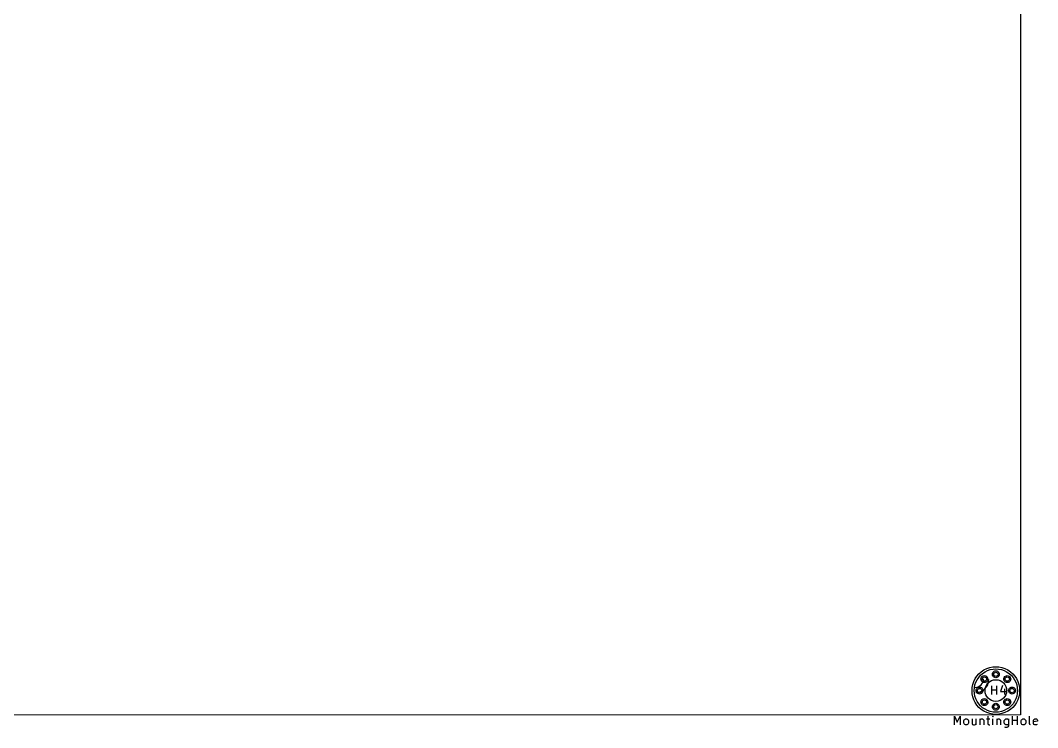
# Model space of a CAD drawing. Extents: x 0 to 235, y -164 to 2.
# Drawn here: x 117.9 to 235.5, y -163.6 to -81.9 of the extents above; entities that cross this region are included whole.
import ezdxf

# ---------------------------------------------------------------- set-up
doc = ezdxf.new("R2010")
doc.units = 0
doc.layers.get('0').update_dxf_attribs({"linetype": 'CONTINUOUS'})

msp = doc.modelspace()

# ---------------------------------------------------------------- linework, layer by layer
at = {"color": 7}
for p, q in [((233.50728, -0.208869), (233.50728, -162.111009)), ((230.900796, -157.450109), (230.900796, -157.450109)), ((230.900796, -157.450109), (230.900796, -157.450109)), ((231.050795, -157.450109), (231.050795, -157.450109)), ((231.050795, -157.450109), (231.050795, -157.450109)), ((231.050795, -157.450109), (231.050795, -157.450109)), ((231.050795, -157.450109), (231.050795, -157.450109)), ((229.574916, -157.999257), (229.574916, -157.999257)), ((229.574916, -157.999257), (229.574916, -157.999257)), ((229.724915, -157.999257), (229.724915, -157.999257)), ((229.724915, -157.999257), (229.724915, -157.999257)), ((229.724915, -157.999257), (229.724915, -157.999257)), ((229.724915, -157.999257), (229.724915, -157.999257)), ((231.42448, -158.727729), (231.18826, -159.444009)), ((232.226676, -157.999257), (232.226676, -157.999257)), ((232.226676, -157.999257), (232.226676, -157.999257)), ((232.376675, -157.999257), (232.376675, -157.999257)), ((232.376675, -157.999257), (232.376675, -157.999257)), ((232.376675, -157.999257), (232.376675, -157.999257)), ((232.376675, -157.999257), (232.376675, -157.999257)), ((229.025768, -159.325137), (229.025768, -159.325137)), ((229.025768, -159.325137), (229.025768, -159.325137)), ((229.175767, -159.325137), (229.175767, -159.325137)), ((229.175767, -159.325137), (229.175767, -159.325137)), ((229.175767, -159.325137), (229.175767, -159.325137)), ((229.175767, -159.325137), (229.175767, -159.325137)), ((230.1875, -159.776749), (230.1875, -158.775989)), ((230.1875, -159.253509), (230.759, -159.253509)), ((230.759, -159.776749), (230.759, -158.775989)), ((231.18826, -159.444009), (231.80548, -159.444009)), ((231.66324, -159.108729), (231.66324, -159.776749)), ((231.900796, -159.325137), (231.900796, -159.325137)), ((231.900796, -159.325137), (231.900796, -159.325137)), ((232.775824, -159.325137), (232.775824, -159.325137)), ((232.775824, -159.325137), (232.775824, -159.325137)), ((232.925823, -159.325137), (232.925823, -159.325137)), ((232.925823, -159.325137), (232.925823, -159.325137)), ((232.925823, -159.325137), (232.925823, -159.325137)), ((232.925823, -159.325137), (232.925823, -159.325137)), ((233.150796, -159.325137), (233.150796, -159.325137)), ((233.150796, -159.325137), (233.150796, -159.325137)), ((233.150796, -159.325137), (233.150796, -159.325137)), ((233.150796, -159.325137), (233.150796, -159.325137)), ((233.150796, -159.325137), (233.150796, -159.325137)), ((233.400803, -159.325137), (233.400803, -159.325137)), ((229.574916, -160.651017), (229.574916, -160.651017)), ((229.574916, -160.651017), (229.574916, -160.651017)), ((229.724915, -160.651017), (229.724915, -160.651017)), ((229.724915, -160.651017), (229.724915, -160.651017)), ((229.724915, -160.651017), (229.724915, -160.651017)), ((229.724915, -160.651017), (229.724915, -160.651017)), ((232.226676, -160.651017), (232.226676, -160.651017)), ((232.226676, -160.651017), (232.226676, -160.651017)), ((232.376675, -160.651017), (232.376675, -160.651017)), ((232.376675, -160.651017), (232.376675, -160.651017)), ((232.376675, -160.651017), (232.376675, -160.651017)), ((232.376675, -160.651017), (232.376675, -160.651017)), ((233.50728, -162.111009), (2.20726, -162.210069)), ((230.900796, -161.200165), (230.900796, -161.200165)), ((230.900796, -161.200165), (230.900796, -161.200165)), ((231.050795, -161.200165), (231.050795, -161.200165)), ((231.050795, -161.200165), (231.050795, -161.200165)), ((231.050795, -161.200165), (231.050795, -161.200165)), ((231.050795, -161.200165), (231.050795, -161.200165)), ((225.86442, -163.276869), (225.86442, -162.276109)), ((225.86442, -162.276109), (226.19716, -162.989849)), ((226.19716, -162.989849), (226.5299, -162.276109)), ((226.5299, -162.276109), (226.5299, -163.276869)), ((226.95916, -162.799349), (227.00742, -162.705369)), ((226.95916, -163.086369), (226.95916, -162.799349)), ((227.00742, -163.180349), (226.95916, -163.086369)), ((227.00742, -162.705369), (227.05314, -162.657109)), ((227.05314, -163.228609), (227.00742, -163.180349)), ((227.05314, -162.657109), (227.14966, -162.608849)), ((227.14966, -163.276869), (227.05314, -163.228609)), ((227.14966, -162.608849), (227.2919, -162.608849)), ((227.2919, -163.276869), (227.14966, -163.276869)), ((227.2919, -162.608849), (227.38842, -162.657109)), ((227.38842, -163.228609), (227.2919, -163.276869)), ((227.38842, -162.657109), (227.43414, -162.705369)), ((227.43414, -163.180349), (227.38842, -163.228609)), ((227.43414, -162.705369), (227.4824, -162.799349)), ((227.4824, -163.086369), (227.43414, -163.180349)), ((227.4824, -162.799349), (227.4824, -163.086369)), ((227.91166, -162.608849), (227.91166, -163.132089)), ((227.91166, -163.132089), (227.95992, -163.228609)), ((227.95992, -163.228609), (228.0539, -163.276869)), ((228.0539, -163.276869), (228.19614, -163.276869)), ((228.19614, -163.276869), (228.29266, -163.228609)), ((228.29266, -163.228609), (228.34092, -163.180349)), ((228.34092, -162.608849), (228.34092, -163.276869)), ((228.8159, -162.608849), (228.8159, -163.276869)), ((228.8159, -162.705369), (228.86416, -162.657109)), ((228.86416, -162.657109), (228.95814, -162.608849)), ((228.95814, -162.608849), (229.10292, -162.608849)), ((229.10292, -162.608849), (229.1969, -162.657109)), ((229.1969, -162.657109), (229.24516, -162.753629)), ((229.24516, -162.753629), (229.24516, -163.276869)), ((229.5779, -162.608849), (229.9589, -162.608849)), ((229.72014, -162.276109), (229.72014, -163.132089)), ((229.72014, -163.132089), (229.7684, -163.228609)), ((229.7684, -163.228609), (229.86492, -163.276869)), ((229.86492, -163.276869), (229.9589, -163.276869)), ((230.29164, -162.276109), (230.24592, -162.324369)), ((230.24592, -162.324369), (230.29164, -162.372629)), ((230.3399, -162.324369), (230.29164, -162.276109)), ((230.29164, -162.276109), (230.29164, -162.372629)), ((230.29164, -162.372629), (230.3399, -162.324369)), ((230.29164, -163.276869), (230.29164, -162.608849)), ((230.76916, -162.608849), (230.76916, -163.276869)), ((230.76916, -162.705369), (230.81742, -162.657109)), ((230.81742, -162.657109), (230.9114, -162.608849)), ((230.9114, -162.608849), (231.05364, -162.608849)), ((231.05364, -162.608849), (231.15016, -162.657109)), ((231.15016, -162.657109), (231.19842, -162.753629)), ((231.19842, -162.753629), (231.19842, -163.276869)), ((231.62514, -162.799349), (231.6734, -162.705369)), ((231.62514, -163.086369), (231.62514, -162.799349)), ((231.6734, -163.180349), (231.62514, -163.086369)), ((231.6734, -162.705369), (231.72166, -162.657109)), ((231.72166, -163.228609), (231.6734, -163.180349)), ((231.72166, -162.657109), (231.81564, -162.608849)), ((231.81564, -163.276869), (231.72166, -163.228609)), ((231.81564, -162.608849), (232.00614, -162.608849)), ((232.00614, -163.276869), (231.81564, -163.276869)), ((232.00614, -162.608849), (232.10266, -162.657109)), ((232.10266, -163.228609), (232.00614, -163.276869)), ((232.10266, -163.419109), (232.0544, -163.513089)), ((232.10266, -162.608849), (232.10266, -163.419109)), ((232.57764, -163.276869), (232.57764, -162.276109)), ((232.57764, -162.753629), (233.14914, -162.753629)), ((233.14914, -163.276869), (233.14914, -162.276109)), ((233.5784, -162.799349), (233.62666, -162.705369)), ((233.5784, -163.086369), (233.5784, -162.799349)), ((233.62666, -163.180349), (233.5784, -163.086369)), ((233.62666, -162.705369), (233.67238, -162.657109)), ((233.67238, -163.228609), (233.62666, -163.180349)), ((233.67238, -162.657109), (233.7689, -162.608849)), ((233.7689, -163.276869), (233.67238, -163.228609)), ((233.7689, -162.608849), (233.91114, -162.608849)), ((233.91114, -163.276869), (233.7689, -163.276869)), ((233.91114, -162.608849), (234.00766, -162.657109)), ((234.00766, -163.228609), (233.91114, -163.276869)), ((234.00766, -162.657109), (234.05338, -162.705369)), ((234.05338, -163.180349), (234.00766, -163.228609)), ((234.05338, -162.705369), (234.10164, -162.799349)), ((234.10164, -163.086369), (234.05338, -163.180349)), ((234.10164, -162.799349), (234.10164, -163.086369)), ((234.5309, -163.132089), (234.5309, -162.276109)), ((234.57916, -163.228609), (234.5309, -163.132089)), ((234.67314, -163.276869), (234.57916, -163.228609)), ((235.00588, -162.753629), (235.05414, -162.657109)), ((235.00588, -163.132089), (235.00588, -162.753629)), ((235.4834, -162.847609), (235.00588, -162.944129)), ((235.05414, -163.228609), (235.00588, -163.132089)), ((235.05414, -162.657109), (235.15066, -162.608849)), ((235.15066, -163.276869), (235.05414, -163.228609)), ((235.15066, -162.608849), (235.34116, -162.608849)), ((235.34116, -163.276869), (235.15066, -163.276869)), ((235.34116, -162.608849), (235.43514, -162.657109)), ((235.43514, -163.228609), (235.34116, -163.276869)), ((235.43514, -162.657109), (235.4834, -162.753629)), ((235.4834, -162.753629), (235.4834, -162.847609)), ((231.76738, -163.609609), (231.6734, -163.561349)), ((231.91216, -163.609609), (231.76738, -163.609609)), ((232.00614, -163.561349), (231.91216, -163.609609)), ((232.0544, -163.513089), (232.00614, -163.561349))]:
    msp.add_line(p, q, dxfattribs=at)
for points in [[(227.900789, -159.325137), (227.900789, -158.342654), (228.424937, -157.434803), (229.275792, -156.943561)], [(228.150796, -159.325137), (228.150796, -158.431973), (228.627293, -157.606656), (229.400796, -157.160074)], [(228.150796, -159.325137), (228.150796, -158.431973), (228.627293, -157.606656), (229.400796, -157.160074)], [(228.150796, -159.325137), (228.150796, -158.431973), (228.627293, -157.606656), (229.400796, -157.160074)], [(228.150796, -159.325137), (228.150796, -158.431973), (228.627293, -157.606656), (229.400796, -157.160074)], [(228.150796, -159.325137), (228.150796, -158.431973), (228.627293, -157.606656), (229.400796, -157.160074)], [(229.275792, -156.943561), (230.126648, -156.45232), (231.174944, -156.45232), (232.0258, -156.943561)], [(229.400796, -157.160074), (230.174299, -156.713492), (231.127293, -156.713492), (231.900796, -157.160074)], [(229.400796, -157.160074), (230.174299, -156.713492), (231.127293, -156.713492), (231.900796, -157.160074)], [(229.400796, -157.160074), (230.174299, -156.713492), (231.127293, -156.713492), (231.900796, -157.160074)], [(229.400796, -157.160074), (230.174299, -156.713492), (231.127293, -156.713492), (231.900796, -157.160074)], [(229.400796, -157.160074), (230.174299, -156.713492), (231.127293, -156.713492), (231.900796, -157.160074)], [(230.250797, -157.450109), (230.250797, -157.307203), (230.327036, -157.175153), (230.450796, -157.1037)], [(230.250797, -157.450109), (230.250797, -157.307203), (230.327036, -157.175153), (230.450796, -157.1037)], [(230.250797, -157.450109), (230.250797, -157.307203), (230.327036, -157.175153), (230.450796, -157.1037)], [(230.250797, -157.450109), (230.250797, -157.307203), (230.327036, -157.175153), (230.450796, -157.1037)], [(230.450796, -157.796519), (230.327036, -157.725066), (230.250797, -157.593015), (230.250797, -157.450109)], [(230.450796, -157.796519), (230.327036, -157.725066), (230.250797, -157.593015), (230.250797, -157.450109)], [(230.450796, -157.796519), (230.327036, -157.725066), (230.250797, -157.593015), (230.250797, -157.450109)], [(230.450796, -157.796519), (230.327036, -157.725066), (230.250797, -157.593015), (230.250797, -157.450109)], [(230.400796, -157.450109), (230.400796, -157.360793), (230.448446, -157.278261), (230.525796, -157.233603)], [(230.400796, -157.450109), (230.400796, -157.360793), (230.448446, -157.278261), (230.525796, -157.233603)], [(230.525796, -157.666616), (230.448446, -157.621957), (230.400796, -157.539426), (230.400796, -157.450109)], [(230.525796, -157.666616), (230.448446, -157.621957), (230.400796, -157.539426), (230.400796, -157.450109)], [(230.450796, -157.1037), (230.574557, -157.032247), (230.727035, -157.032247), (230.850796, -157.1037)], [(230.450796, -157.1037), (230.574557, -157.032247), (230.727035, -157.032247), (230.850796, -157.1037)], [(230.450796, -157.1037), (230.574557, -157.032247), (230.727035, -157.032247), (230.850796, -157.1037)], [(230.450796, -157.1037), (230.574557, -157.032247), (230.727035, -157.032247), (230.850796, -157.1037)], [(230.525796, -157.233603), (230.603146, -157.188945), (230.698446, -157.188945), (230.775796, -157.233603)], [(230.525796, -157.233603), (230.603146, -157.188945), (230.698446, -157.188945), (230.775796, -157.233603)], [(230.775796, -157.233603), (230.853146, -157.278261), (230.900796, -157.360793), (230.900796, -157.450109)], [(230.775796, -157.233603), (230.853146, -157.278261), (230.900796, -157.360793), (230.900796, -157.450109)], [(230.900796, -157.450109), (230.900796, -157.539426), (230.853146, -157.621957), (230.775796, -157.666616)], [(230.900796, -157.450109), (230.900796, -157.539426), (230.853146, -157.621957), (230.775796, -157.666616)], [(230.850796, -157.1037), (230.974556, -157.175153), (231.050795, -157.307203), (231.050795, -157.450109)], [(230.850796, -157.1037), (230.974556, -157.175153), (231.050795, -157.307203), (231.050795, -157.450109)], [(230.850796, -157.1037), (230.974556, -157.175153), (231.050795, -157.307203), (231.050795, -157.450109)], [(230.850796, -157.1037), (230.974556, -157.175153), (231.050795, -157.307203), (231.050795, -157.450109)], [(231.050795, -157.450109), (231.050795, -157.593015), (230.974556, -157.725066), (230.850796, -157.796519)], [(231.050795, -157.450109), (231.050795, -157.593015), (230.974556, -157.725066), (230.850796, -157.796519)], [(231.050795, -157.450109), (231.050795, -157.593015), (230.974556, -157.725066), (230.850796, -157.796519)], [(231.050795, -157.450109), (231.050795, -157.593015), (230.974556, -157.725066), (230.850796, -157.796519)], [(231.900796, -157.160074), (232.674299, -157.606656), (233.150796, -158.431973), (233.150796, -159.325137)], [(231.900796, -157.160074), (232.674299, -157.606656), (233.150796, -158.431973), (233.150796, -159.325137)], [(231.900796, -157.160074), (232.674299, -157.606656), (233.150796, -158.431973), (233.150796, -159.325137)], [(231.900796, -157.160074), (232.674299, -157.606656), (233.150796, -158.431973), (233.150796, -159.325137)], [(231.900796, -157.160074), (232.674299, -157.606656), (233.150796, -158.431973), (233.150796, -159.325137)], [(232.0258, -156.943561), (232.876655, -157.434803), (233.400803, -158.342654), (233.400803, -159.325137)], [(228.232716, -158.966489), (228.784999, -158.966488), (229.232713, -158.518774), (229.232714, -157.966491)], [(228.332792, -159.566437), (229.161217, -159.566506), (229.832844, -158.894992), (229.832916, -158.066567)], [(228.924917, -157.999257), (228.924917, -157.778344), (229.104003, -157.599258), (229.324916, -157.599258)], [(228.924917, -157.999257), (228.924917, -157.778344), (229.104003, -157.599258), (229.324916, -157.599258)], [(228.924917, -157.999257), (228.924917, -157.778344), (229.104003, -157.599258), (229.324916, -157.599258)], [(228.924917, -157.999257), (228.924917, -157.778344), (229.104003, -157.599258), (229.324916, -157.599258)], [(229.124916, -158.345667), (229.001156, -158.274214), (228.924917, -158.142163), (228.924917, -157.999257)], [(229.124916, -158.345667), (229.001156, -158.274214), (228.924917, -158.142163), (228.924917, -157.999257)], [(229.124916, -158.345667), (229.001156, -158.274214), (228.924917, -158.142163), (228.924917, -157.999257)], [(229.124916, -158.345667), (229.001156, -158.274214), (228.924917, -158.142163), (228.924917, -157.999257)], [(229.074916, -157.999257), (229.074916, -157.861186), (229.186845, -157.749257), (229.324916, -157.749257)], [(229.074916, -157.999257), (229.074916, -157.861186), (229.186845, -157.749257), (229.324916, -157.749257)], [(229.324916, -158.249257), (229.186845, -158.249257), (229.074916, -158.137328), (229.074916, -157.999257)], [(229.324916, -158.249257), (229.186845, -158.249257), (229.074916, -158.137328), (229.074916, -157.999257)], [(229.524916, -158.345667), (229.401155, -158.41712), (229.248677, -158.41712), (229.124916, -158.345667)], [(229.524916, -158.345667), (229.401155, -158.41712), (229.248677, -158.41712), (229.124916, -158.345667)], [(229.524916, -158.345667), (229.401155, -158.41712), (229.248677, -158.41712), (229.124916, -158.345667)], [(229.524916, -158.345667), (229.401155, -158.41712), (229.248677, -158.41712), (229.124916, -158.345667)], [(229.324916, -157.599258), (229.545829, -157.599258), (229.724915, -157.778344), (229.724915, -157.999257)], [(229.324916, -157.599258), (229.545829, -157.599258), (229.724915, -157.778344), (229.724915, -157.999257)], [(229.324916, -157.599258), (229.545829, -157.599258), (229.724915, -157.778344), (229.724915, -157.999257)], [(229.324916, -157.599258), (229.545829, -157.599258), (229.724915, -157.778344), (229.724915, -157.999257)], [(229.324916, -157.749257), (229.462987, -157.749257), (229.574916, -157.861186), (229.574916, -157.999257)], [(229.324916, -157.749257), (229.462987, -157.749257), (229.574916, -157.861186), (229.574916, -157.999257)], [(229.574916, -157.999257), (229.574916, -158.137328), (229.462987, -158.249257), (229.324916, -158.249257)], [(229.574916, -157.999257), (229.574916, -158.137328), (229.462987, -158.249257), (229.324916, -158.249257)], [(229.400796, -159.325137), (229.400796, -158.634781), (229.96044, -158.075137), (230.650796, -158.075137)], [(229.400796, -159.325137), (229.400796, -158.634781), (229.96044, -158.075137), (230.650796, -158.075137)], [(229.724915, -157.999257), (229.724915, -158.142163), (229.648676, -158.274214), (229.524916, -158.345667)], [(229.724915, -157.999257), (229.724915, -158.142163), (229.648676, -158.274214), (229.524916, -158.345667)], [(229.724915, -157.999257), (229.724915, -158.142163), (229.648676, -158.274214), (229.524916, -158.345667)], [(229.724915, -157.999257), (229.724915, -158.142163), (229.648676, -158.274214), (229.524916, -158.345667)], [(230.850796, -157.796519), (230.727035, -157.867972), (230.574557, -157.867972), (230.450796, -157.796519)], [(230.850796, -157.796519), (230.727035, -157.867972), (230.574557, -157.867972), (230.450796, -157.796519)], [(230.850796, -157.796519), (230.727035, -157.867972), (230.574557, -157.867972), (230.450796, -157.796519)], [(230.850796, -157.796519), (230.727035, -157.867972), (230.574557, -157.867972), (230.450796, -157.796519)], [(230.775796, -157.666616), (230.698446, -157.711274), (230.603146, -157.711274), (230.525796, -157.666616)], [(230.775796, -157.666616), (230.698446, -157.711274), (230.603146, -157.711274), (230.525796, -157.666616)], [(230.650796, -158.075137), (231.341152, -158.075137), (231.900796, -158.634781), (231.900796, -159.325137)], [(230.650796, -158.075137), (231.341152, -158.075137), (231.900796, -158.634781), (231.900796, -159.325137)], [(231.576677, -157.999257), (231.576677, -157.856351), (231.652916, -157.724301), (231.776676, -157.652848)], [(231.576677, -157.999257), (231.576677, -157.856351), (231.652916, -157.724301), (231.776676, -157.652848)], [(231.576677, -157.999257), (231.576677, -157.856351), (231.652916, -157.724301), (231.776676, -157.652848)], [(231.576677, -157.999257), (231.576677, -157.856351), (231.652916, -157.724301), (231.776676, -157.652848)], [(231.776676, -158.345667), (231.652916, -158.274214), (231.576677, -158.142163), (231.576677, -157.999257)], [(231.776676, -158.345667), (231.652916, -158.274214), (231.576677, -158.142163), (231.576677, -157.999257)], [(231.776676, -158.345667), (231.652916, -158.274214), (231.576677, -158.142163), (231.576677, -157.999257)], [(231.776676, -158.345667), (231.652916, -158.274214), (231.576677, -158.142163), (231.576677, -157.999257)], [(231.726676, -157.999257), (231.726676, -157.861186), (231.838605, -157.749257), (231.976676, -157.749257)], [(231.726676, -157.999257), (231.726676, -157.861186), (231.838605, -157.749257), (231.976676, -157.749257)], [(231.976676, -158.249257), (231.838605, -158.249257), (231.726676, -158.137328), (231.726676, -157.999257)], [(231.976676, -158.249257), (231.838605, -158.249257), (231.726676, -158.137328), (231.726676, -157.999257)], [(231.776676, -157.652848), (231.900437, -157.581395), (232.052915, -157.581395), (232.176676, -157.652848)], [(231.776676, -157.652848), (231.900437, -157.581395), (232.052915, -157.581395), (232.176676, -157.652848)], [(231.776676, -157.652848), (231.900437, -157.581395), (232.052915, -157.581395), (232.176676, -157.652848)], [(231.776676, -157.652848), (231.900437, -157.581395), (232.052915, -157.581395), (232.176676, -157.652848)], [(232.176676, -158.345667), (232.052915, -158.41712), (231.900437, -158.41712), (231.776676, -158.345667)], [(232.176676, -158.345667), (232.052915, -158.41712), (231.900437, -158.41712), (231.776676, -158.345667)], [(232.176676, -158.345667), (232.052915, -158.41712), (231.900437, -158.41712), (231.776676, -158.345667)], [(232.176676, -158.345667), (232.052915, -158.41712), (231.900437, -158.41712), (231.776676, -158.345667)], [(231.976676, -157.749257), (232.114747, -157.749257), (232.226676, -157.861186), (232.226676, -157.999257)], [(231.976676, -157.749257), (232.114747, -157.749257), (232.226676, -157.861186), (232.226676, -157.999257)], [(232.226676, -157.999257), (232.226676, -158.137328), (232.114747, -158.249257), (231.976676, -158.249257)], [(232.226676, -157.999257), (232.226676, -158.137328), (232.114747, -158.249257), (231.976676, -158.249257)], [(232.176676, -157.652848), (232.300436, -157.724301), (232.376675, -157.856351), (232.376675, -157.999257)], [(232.176676, -157.652848), (232.300436, -157.724301), (232.376675, -157.856351), (232.376675, -157.999257)], [(232.176676, -157.652848), (232.300436, -157.724301), (232.376675, -157.856351), (232.376675, -157.999257)], [(232.176676, -157.652848), (232.300436, -157.724301), (232.376675, -157.856351), (232.376675, -157.999257)], [(232.376675, -157.999257), (232.376675, -158.142163), (232.300436, -158.274214), (232.176676, -158.345667)], [(232.376675, -157.999257), (232.376675, -158.142163), (232.300436, -158.274214), (232.176676, -158.345667)], [(232.376675, -157.999257), (232.376675, -158.142163), (232.300436, -158.274214), (232.176676, -158.345667)], [(232.376675, -157.999257), (232.376675, -158.142163), (232.300436, -158.274214), (232.176676, -158.345667)], [(229.275792, -161.706713), (228.424937, -161.215472), (227.900789, -160.30762), (227.900789, -159.325137)], [(229.400796, -161.490201), (228.627293, -161.043619), (228.150796, -160.218301), (228.150796, -159.325137)], [(229.400796, -161.490201), (228.627293, -161.043619), (228.150796, -160.218301), (228.150796, -159.325137)], [(229.400796, -161.490201), (228.627293, -161.043619), (228.150796, -160.218301), (228.150796, -159.325137)], [(229.400796, -161.490201), (228.627293, -161.043619), (228.150796, -160.218301), (228.150796, -159.325137)], [(229.400796, -161.490201), (228.627293, -161.043619), (228.150796, -160.218301), (228.150796, -159.325137)], [(228.375769, -159.325137), (228.375769, -159.182231), (228.452008, -159.050181), (228.575768, -158.978728)], [(228.375769, -159.325137), (228.375769, -159.182231), (228.452008, -159.050181), (228.575768, -158.978728)], [(228.375769, -159.325137), (228.375769, -159.182231), (228.452008, -159.050181), (228.575768, -158.978728)], [(228.375769, -159.325137), (228.375769, -159.182231), (228.452008, -159.050181), (228.575768, -158.978728)], [(228.575768, -159.671547), (228.452008, -159.600094), (228.375769, -159.468043), (228.375769, -159.325137)], [(228.575768, -159.671547), (228.452008, -159.600094), (228.375769, -159.468043), (228.375769, -159.325137)], [(228.575768, -159.671547), (228.452008, -159.600094), (228.375769, -159.468043), (228.375769, -159.325137)], [(228.575768, -159.671547), (228.452008, -159.600094), (228.375769, -159.468043), (228.375769, -159.325137)], [(228.525768, -159.325137), (228.525768, -159.187066), (228.637697, -159.075137), (228.775768, -159.075137)], [(228.525768, -159.325137), (228.525768, -159.187066), (228.637697, -159.075137), (228.775768, -159.075137)], [(228.775768, -159.575137), (228.637697, -159.575137), (228.525768, -159.463208), (228.525768, -159.325137)], [(228.775768, -159.575137), (228.637697, -159.575137), (228.525768, -159.463208), (228.525768, -159.325137)], [(228.575768, -158.978728), (228.699529, -158.907275), (228.852007, -158.907275), (228.975768, -158.978728)], [(228.575768, -158.978728), (228.699529, -158.907275), (228.852007, -158.907275), (228.975768, -158.978728)], [(228.575768, -158.978728), (228.699529, -158.907275), (228.852007, -158.907275), (228.975768, -158.978728)], [(228.575768, -158.978728), (228.699529, -158.907275), (228.852007, -158.907275), (228.975768, -158.978728)], [(228.975768, -159.671547), (228.852007, -159.743), (228.699529, -159.743), (228.575768, -159.671547)], [(228.975768, -159.671547), (228.852007, -159.743), (228.699529, -159.743), (228.575768, -159.671547)], [(228.975768, -159.671547), (228.852007, -159.743), (228.699529, -159.743), (228.575768, -159.671547)], [(228.975768, -159.671547), (228.852007, -159.743), (228.699529, -159.743), (228.575768, -159.671547)], [(228.775768, -159.075137), (228.913839, -159.075137), (229.025768, -159.187066), (229.025768, -159.325137)], [(228.775768, -159.075137), (228.913839, -159.075137), (229.025768, -159.187066), (229.025768, -159.325137)], [(229.025768, -159.325137), (229.025768, -159.463208), (228.913839, -159.575137), (228.775768, -159.575137)], [(229.025768, -159.325137), (229.025768, -159.463208), (228.913839, -159.575137), (228.775768, -159.575137)], [(228.975768, -158.978728), (229.099528, -159.050181), (229.175767, -159.182231), (229.175767, -159.325137)], [(228.975768, -158.978728), (229.099528, -159.050181), (229.175767, -159.182231), (229.175767, -159.325137)], [(228.975768, -158.978728), (229.099528, -159.050181), (229.175767, -159.182231), (229.175767, -159.325137)], [(228.975768, -158.978728), (229.099528, -159.050181), (229.175767, -159.182231), (229.175767, -159.325137)], [(229.175767, -159.325137), (229.175767, -159.468043), (229.099528, -159.600094), (228.975768, -159.671547)], [(229.175767, -159.325137), (229.175767, -159.468043), (229.099528, -159.600094), (228.975768, -159.671547)], [(229.175767, -159.325137), (229.175767, -159.468043), (229.099528, -159.600094), (228.975768, -159.671547)], [(229.175767, -159.325137), (229.175767, -159.468043), (229.099528, -159.600094), (228.975768, -159.671547)], [(230.650796, -160.575137), (229.96044, -160.575137), (229.400796, -160.015493), (229.400796, -159.325137)], [(230.650796, -160.575137), (229.96044, -160.575137), (229.400796, -160.015493), (229.400796, -159.325137)], [(231.900796, -159.325137), (231.900796, -160.015493), (231.341152, -160.575137), (230.650796, -160.575137)], [(231.900796, -159.325137), (231.900796, -160.015493), (231.341152, -160.575137), (230.650796, -160.575137)], [(233.150796, -159.325137), (233.150796, -160.218301), (232.674299, -161.043619), (231.900796, -161.490201)], [(233.150796, -159.325137), (233.150796, -160.218301), (232.674299, -161.043619), (231.900796, -161.490201)], [(233.150796, -159.325137), (233.150796, -160.218301), (232.674299, -161.043619), (231.900796, -161.490201)], [(233.150796, -159.325137), (233.150796, -160.218301), (232.674299, -161.043619), (231.900796, -161.490201)], [(233.150796, -159.325137), (233.150796, -160.218301), (232.674299, -161.043619), (231.900796, -161.490201)], [(233.400803, -159.325137), (233.400803, -160.30762), (232.876655, -161.215472), (232.0258, -161.706713)], [(232.125825, -159.325137), (232.125825, -159.182231), (232.202064, -159.050181), (232.325824, -158.978728)], [(232.125825, -159.325137), (232.125825, -159.182231), (232.202064, -159.050181), (232.325824, -158.978728)], [(232.125825, -159.325137), (232.125825, -159.182231), (232.202064, -159.050181), (232.325824, -158.978728)], [(232.125825, -159.325137), (232.125825, -159.182231), (232.202064, -159.050181), (232.325824, -158.978728)], [(232.325824, -159.671547), (232.202064, -159.600094), (232.125825, -159.468043), (232.125825, -159.325137)], [(232.325824, -159.671547), (232.202064, -159.600094), (232.125825, -159.468043), (232.125825, -159.325137)], [(232.325824, -159.671547), (232.202064, -159.600094), (232.125825, -159.468043), (232.125825, -159.325137)], [(232.325824, -159.671547), (232.202064, -159.600094), (232.125825, -159.468043), (232.125825, -159.325137)], [(232.275824, -159.325137), (232.275824, -159.187066), (232.387753, -159.075137), (232.525824, -159.075137)], [(232.275824, -159.325137), (232.275824, -159.187066), (232.387753, -159.075137), (232.525824, -159.075137)], [(232.525824, -159.575137), (232.387753, -159.575137), (232.275824, -159.463208), (232.275824, -159.325137)], [(232.525824, -159.575137), (232.387753, -159.575137), (232.275824, -159.463208), (232.275824, -159.325137)], [(232.325824, -158.978728), (232.449585, -158.907275), (232.602063, -158.907275), (232.725824, -158.978728)], [(232.325824, -158.978728), (232.449585, -158.907275), (232.602063, -158.907275), (232.725824, -158.978728)], [(232.325824, -158.978728), (232.449585, -158.907275), (232.602063, -158.907275), (232.725824, -158.978728)], [(232.325824, -158.978728), (232.449585, -158.907275), (232.602063, -158.907275), (232.725824, -158.978728)], [(232.725824, -159.671547), (232.602063, -159.743), (232.449585, -159.743), (232.325824, -159.671547)], [(232.725824, -159.671547), (232.602063, -159.743), (232.449585, -159.743), (232.325824, -159.671547)], [(232.725824, -159.671547), (232.602063, -159.743), (232.449585, -159.743), (232.325824, -159.671547)], [(232.725824, -159.671547), (232.602063, -159.743), (232.449585, -159.743), (232.325824, -159.671547)], [(232.525824, -159.075137), (232.663895, -159.075137), (232.775824, -159.187066), (232.775824, -159.325137)], [(232.525824, -159.075137), (232.663895, -159.075137), (232.775824, -159.187066), (232.775824, -159.325137)], [(232.775824, -159.325137), (232.775824, -159.463208), (232.663895, -159.575137), (232.525824, -159.575137)], [(232.775824, -159.325137), (232.775824, -159.463208), (232.663895, -159.575137), (232.525824, -159.575137)], [(232.725824, -158.978728), (232.849584, -159.050181), (232.925823, -159.182231), (232.925823, -159.325137)], [(232.725824, -158.978728), (232.849584, -159.050181), (232.925823, -159.182231), (232.925823, -159.325137)], [(232.725824, -158.978728), (232.849584, -159.050181), (232.925823, -159.182231), (232.925823, -159.325137)], [(232.725824, -158.978728), (232.849584, -159.050181), (232.925823, -159.182231), (232.925823, -159.325137)], [(232.925823, -159.325137), (232.925823, -159.468043), (232.849584, -159.600094), (232.725824, -159.671547)], [(232.925823, -159.325137), (232.925823, -159.468043), (232.849584, -159.600094), (232.725824, -159.671547)], [(232.925823, -159.325137), (232.925823, -159.468043), (232.849584, -159.600094), (232.725824, -159.671547)], [(232.925823, -159.325137), (232.925823, -159.468043), (232.849584, -159.600094), (232.725824, -159.671547)], [(228.924917, -160.651017), (228.924917, -160.430104), (229.104003, -160.251018), (229.324916, -160.251018)], [(228.924917, -160.651017), (228.924917, -160.430104), (229.104003, -160.251018), (229.324916, -160.251018)], [(228.924917, -160.651017), (228.924917, -160.430104), (229.104003, -160.251018), (229.324916, -160.251018)], [(228.924917, -160.651017), (228.924917, -160.430104), (229.104003, -160.251018), (229.324916, -160.251018)], [(229.124916, -160.997427), (229.001156, -160.925974), (228.924917, -160.793923), (228.924917, -160.651017)], [(229.124916, -160.997427), (229.001156, -160.925974), (228.924917, -160.793923), (228.924917, -160.651017)], [(229.124916, -160.997427), (229.001156, -160.925974), (228.924917, -160.793923), (228.924917, -160.651017)], [(229.124916, -160.997427), (229.001156, -160.925974), (228.924917, -160.793923), (228.924917, -160.651017)], [(229.074916, -160.651017), (229.074916, -160.512946), (229.186845, -160.401017), (229.324916, -160.401017)], [(229.074916, -160.651017), (229.074916, -160.512946), (229.186845, -160.401017), (229.324916, -160.401017)], [(229.324916, -160.901017), (229.186845, -160.901017), (229.074916, -160.789088), (229.074916, -160.651017)], [(229.324916, -160.901017), (229.186845, -160.901017), (229.074916, -160.789088), (229.074916, -160.651017)], [(229.524916, -160.997427), (229.401155, -161.06888), (229.248677, -161.06888), (229.124916, -160.997427)], [(229.524916, -160.997427), (229.401155, -161.06888), (229.248677, -161.06888), (229.124916, -160.997427)], [(229.524916, -160.997427), (229.401155, -161.06888), (229.248677, -161.06888), (229.124916, -160.997427)], [(229.524916, -160.997427), (229.401155, -161.06888), (229.248677, -161.06888), (229.124916, -160.997427)], [(229.324916, -160.251018), (229.545829, -160.251018), (229.724915, -160.430104), (229.724915, -160.651017)], [(229.324916, -160.251018), (229.545829, -160.251018), (229.724915, -160.430104), (229.724915, -160.651017)], [(229.324916, -160.251018), (229.545829, -160.251018), (229.724915, -160.430104), (229.724915, -160.651017)], [(229.324916, -160.251018), (229.545829, -160.251018), (229.724915, -160.430104), (229.724915, -160.651017)], [(229.324916, -160.401017), (229.462987, -160.401017), (229.574916, -160.512946), (229.574916, -160.651017)], [(229.324916, -160.401017), (229.462987, -160.401017), (229.574916, -160.512946), (229.574916, -160.651017)], [(229.574916, -160.651017), (229.574916, -160.789088), (229.462987, -160.901017), (229.324916, -160.901017)], [(229.574916, -160.651017), (229.574916, -160.789088), (229.462987, -160.901017), (229.324916, -160.901017)], [(229.724915, -160.651017), (229.724915, -160.793923), (229.648676, -160.925974), (229.524916, -160.997427)], [(229.724915, -160.651017), (229.724915, -160.793923), (229.648676, -160.925974), (229.524916, -160.997427)], [(229.724915, -160.651017), (229.724915, -160.793923), (229.648676, -160.925974), (229.524916, -160.997427)], [(229.724915, -160.651017), (229.724915, -160.793923), (229.648676, -160.925974), (229.524916, -160.997427)], [(230.250797, -161.200165), (230.250797, -161.057259), (230.327036, -160.925209), (230.450796, -160.853756)], [(230.250797, -161.200165), (230.250797, -161.057259), (230.327036, -160.925209), (230.450796, -160.853756)], [(230.250797, -161.200165), (230.250797, -161.057259), (230.327036, -160.925209), (230.450796, -160.853756)], [(230.250797, -161.200165), (230.250797, -161.057259), (230.327036, -160.925209), (230.450796, -160.853756)], [(230.400796, -161.200165), (230.400796, -161.110849), (230.448446, -161.028317), (230.525796, -160.983659)], [(230.400796, -161.200165), (230.400796, -161.110849), (230.448446, -161.028317), (230.525796, -160.983659)], [(230.450796, -160.853756), (230.574557, -160.782303), (230.727035, -160.782303), (230.850796, -160.853756)], [(230.450796, -160.853756), (230.574557, -160.782303), (230.727035, -160.782303), (230.850796, -160.853756)], [(230.450796, -160.853756), (230.574557, -160.782303), (230.727035, -160.782303), (230.850796, -160.853756)], [(230.450796, -160.853756), (230.574557, -160.782303), (230.727035, -160.782303), (230.850796, -160.853756)], [(230.525796, -160.983659), (230.603146, -160.939001), (230.698446, -160.939001), (230.775796, -160.983659)], [(230.525796, -160.983659), (230.603146, -160.939001), (230.698446, -160.939001), (230.775796, -160.983659)], [(230.775796, -160.983659), (230.853146, -161.028317), (230.900796, -161.110849), (230.900796, -161.200165)], [(230.775796, -160.983659), (230.853146, -161.028317), (230.900796, -161.110849), (230.900796, -161.200165)], [(230.850796, -160.853756), (230.974556, -160.925209), (231.050795, -161.057259), (231.050795, -161.200165)], [(230.850796, -160.853756), (230.974556, -160.925209), (231.050795, -161.057259), (231.050795, -161.200165)], [(230.850796, -160.853756), (230.974556, -160.925209), (231.050795, -161.057259), (231.050795, -161.200165)], [(230.850796, -160.853756), (230.974556, -160.925209), (231.050795, -161.057259), (231.050795, -161.200165)], [(231.576677, -160.651017), (231.576677, -160.508111), (231.652916, -160.376061), (231.776676, -160.304608)], [(231.576677, -160.651017), (231.576677, -160.508111), (231.652916, -160.376061), (231.776676, -160.304608)], [(231.576677, -160.651017), (231.576677, -160.508111), (231.652916, -160.376061), (231.776676, -160.304608)], [(231.576677, -160.651017), (231.576677, -160.508111), (231.652916, -160.376061), (231.776676, -160.304608)], [(231.776676, -160.997427), (231.652916, -160.925974), (231.576677, -160.793923), (231.576677, -160.651017)], [(231.776676, -160.997427), (231.652916, -160.925974), (231.576677, -160.793923), (231.576677, -160.651017)], [(231.776676, -160.997427), (231.652916, -160.925974), (231.576677, -160.793923), (231.576677, -160.651017)], [(231.776676, -160.997427), (231.652916, -160.925974), (231.576677, -160.793923), (231.576677, -160.651017)], [(231.726676, -160.651017), (231.726676, -160.512946), (231.838605, -160.401017), (231.976676, -160.401017)], [(231.726676, -160.651017), (231.726676, -160.512946), (231.838605, -160.401017), (231.976676, -160.401017)], [(231.976676, -160.901017), (231.838605, -160.901017), (231.726676, -160.789088), (231.726676, -160.651017)], [(231.976676, -160.901017), (231.838605, -160.901017), (231.726676, -160.789088), (231.726676, -160.651017)], [(231.776676, -160.304608), (231.900437, -160.233155), (232.052915, -160.233155), (232.176676, -160.304608)], [(231.776676, -160.304608), (231.900437, -160.233155), (232.052915, -160.233155), (232.176676, -160.304608)], [(231.776676, -160.304608), (231.900437, -160.233155), (232.052915, -160.233155), (232.176676, -160.304608)], [(231.776676, -160.304608), (231.900437, -160.233155), (232.052915, -160.233155), (232.176676, -160.304608)], [(232.176676, -160.997427), (232.052915, -161.06888), (231.900437, -161.06888), (231.776676, -160.997427)], [(232.176676, -160.997427), (232.052915, -161.06888), (231.900437, -161.06888), (231.776676, -160.997427)], [(232.176676, -160.997427), (232.052915, -161.06888), (231.900437, -161.06888), (231.776676, -160.997427)], [(232.176676, -160.997427), (232.052915, -161.06888), (231.900437, -161.06888), (231.776676, -160.997427)], [(231.976676, -160.401017), (232.114747, -160.401017), (232.226676, -160.512946), (232.226676, -160.651017)], [(231.976676, -160.401017), (232.114747, -160.401017), (232.226676, -160.512946), (232.226676, -160.651017)], [(232.226676, -160.651017), (232.226676, -160.789088), (232.114747, -160.901017), (231.976676, -160.901017)], [(232.226676, -160.651017), (232.226676, -160.789088), (232.114747, -160.901017), (231.976676, -160.901017)], [(232.176676, -160.304608), (232.300436, -160.376061), (232.376675, -160.508111), (232.376675, -160.651017)], [(232.176676, -160.304608), (232.300436, -160.376061), (232.376675, -160.508111), (232.376675, -160.651017)], [(232.176676, -160.304608), (232.300436, -160.376061), (232.376675, -160.508111), (232.376675, -160.651017)], [(232.176676, -160.304608), (232.300436, -160.376061), (232.376675, -160.508111), (232.376675, -160.651017)], [(232.376675, -160.651017), (232.376675, -160.793923), (232.300436, -160.925974), (232.176676, -160.997427)], [(232.376675, -160.651017), (232.376675, -160.793923), (232.300436, -160.925974), (232.176676, -160.997427)], [(232.376675, -160.651017), (232.376675, -160.793923), (232.300436, -160.925974), (232.176676, -160.997427)], [(232.376675, -160.651017), (232.376675, -160.793923), (232.300436, -160.925974), (232.176676, -160.997427)], [(232.0258, -161.706713), (231.174944, -162.197955), (230.126648, -162.197955), (229.275792, -161.706713)], [(231.900796, -161.490201), (231.127293, -161.936783), (230.174299, -161.936783), (229.400796, -161.490201)], [(231.900796, -161.490201), (231.127293, -161.936783), (230.174299, -161.936783), (229.400796, -161.490201)], [(231.900796, -161.490201), (231.127293, -161.936783), (230.174299, -161.936783), (229.400796, -161.490201)], [(231.900796, -161.490201), (231.127293, -161.936783), (230.174299, -161.936783), (229.400796, -161.490201)], [(231.900796, -161.490201), (231.127293, -161.936783), (230.174299, -161.936783), (229.400796, -161.490201)], [(230.450796, -161.546575), (230.327036, -161.475122), (230.250797, -161.343071), (230.250797, -161.200165)], [(230.450796, -161.546575), (230.327036, -161.475122), (230.250797, -161.343071), (230.250797, -161.200165)], [(230.450796, -161.546575), (230.327036, -161.475122), (230.250797, -161.343071), (230.250797, -161.200165)], [(230.450796, -161.546575), (230.327036, -161.475122), (230.250797, -161.343071), (230.250797, -161.200165)], [(230.525796, -161.416672), (230.448446, -161.372013), (230.400796, -161.289482), (230.400796, -161.200165)], [(230.525796, -161.416672), (230.448446, -161.372013), (230.400796, -161.289482), (230.400796, -161.200165)], [(230.850796, -161.546575), (230.727035, -161.618028), (230.574557, -161.618028), (230.450796, -161.546575)], [(230.850796, -161.546575), (230.727035, -161.618028), (230.574557, -161.618028), (230.450796, -161.546575)], [(230.850796, -161.546575), (230.727035, -161.618028), (230.574557, -161.618028), (230.450796, -161.546575)], [(230.850796, -161.546575), (230.727035, -161.618028), (230.574557, -161.618028), (230.450796, -161.546575)], [(230.775796, -161.416672), (230.698446, -161.46133), (230.603146, -161.46133), (230.525796, -161.416672)], [(230.775796, -161.416672), (230.698446, -161.46133), (230.603146, -161.46133), (230.525796, -161.416672)], [(230.900796, -161.200165), (230.900796, -161.289482), (230.853146, -161.372013), (230.775796, -161.416672)], [(230.900796, -161.200165), (230.900796, -161.289482), (230.853146, -161.372013), (230.775796, -161.416672)], [(231.050795, -161.200165), (231.050795, -161.343071), (230.974556, -161.475122), (230.850796, -161.546575)], [(231.050795, -161.200165), (231.050795, -161.343071), (230.974556, -161.475122), (230.850796, -161.546575)], [(231.050795, -161.200165), (231.050795, -161.343071), (230.974556, -161.475122), (230.850796, -161.546575)], [(231.050795, -161.200165), (231.050795, -161.343071), (230.974556, -161.475122), (230.850796, -161.546575)]]:
    msp.add_open_spline(points, degree=3, dxfattribs=at)

doc.saveas('drawing.dxf')
